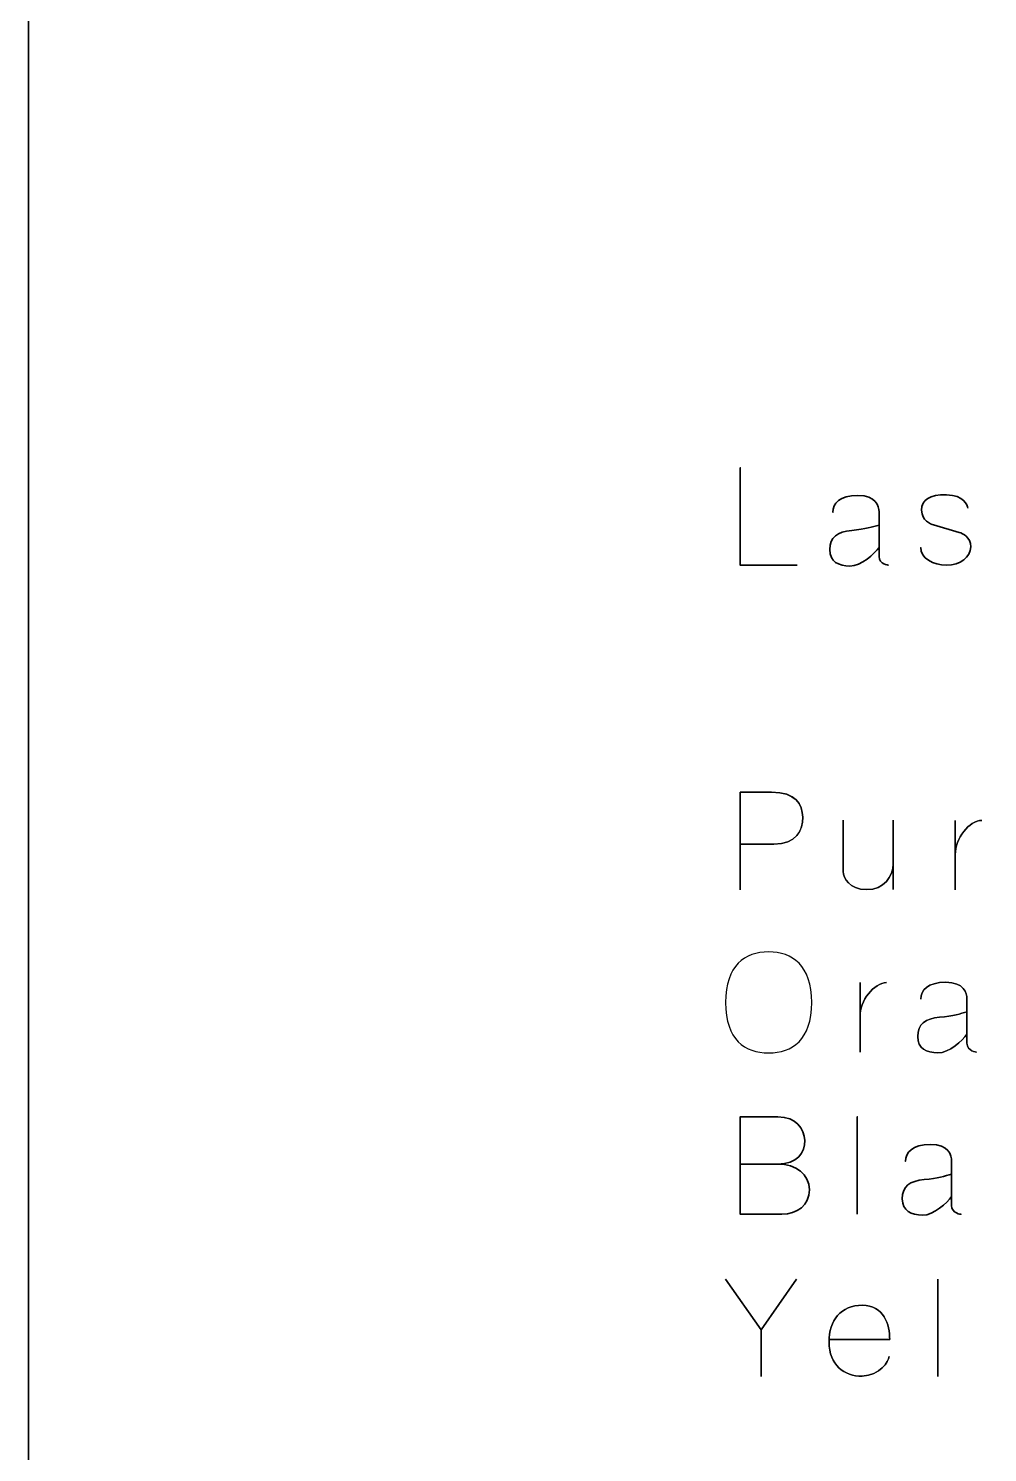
# Model space of a CAD drawing. Header units: inches. Extents: x 15 to 785, y -585 to -15.
# Drawn here: x 15 to 60, y -236.2 to -169.4 of the extents above; entities that cross this region are included whole.
import ezdxf

# ---------------------------------------------------------------- set-up
doc = ezdxf.new("R2010")
doc.units = ezdxf.units.IN
doc.header["$MEASUREMENT"] = 0
doc.layers.add('Layer 1', color=7, linetype='Continuous')

# ---------------------------------------------------------------- blocks, each defined once
blk = doc.blocks.new('block 2')
at = {"layer": 'Layer 1', "color": 179, "lineweight": 35, "true_color": 0x231f20}
blk.add_open_spline([(785, -570), (785, -578.284), (778.285, -585), (770.001, -585), (770.001, -585), (30.001, -585), (30.001, -585), (21.716, -585), (15.001, -578.284), (15.001, -570), (15.001, -570), (15.001, -30), (15.001, -30), (15.001, -21.716), (21.716, -15), (30.001, -15), (30.001, -15), (770.001, -15), (770.001, -15), (778.285, -15), (785, -21.716), (785, -30), (785, -30), (785, -570), (785, -570)], degree=3, knots=[0, 0, 0, 0, 1, 1, 1, 2, 2, 2, 3, 3, 3, 4, 4, 4, 5, 5, 5, 6, 6, 6, 7, 7, 7, 8, 8, 8, 8], dxfattribs=at)

msp = doc.modelspace()

# ---------------------------------------------------------------- linework, layer by layer
at = {"layer": 'Layer 1', "color": 179, "lineweight": 35, "true_color": 0x231f20}
for points, knots in [([(51.083, -194.575), (51.083, -194.575), (48.409, -194.575), (48.409, -194.575), (48.409, -194.575), (48.409, -189.995), (48.409, -189.995), (48.409, -189.995), (48.409, -194.575), (48.409, -194.575), (48.409, -194.575), (51.083, -194.575), (51.083, -194.575)], [0, 0, 0, 0, 1, 1, 1, 2, 2, 2, 3, 3, 3, 4, 4, 4, 4]), ([(55.375, -194.575), (55.375, -194.575), (54.924, -194.543), (54.924, -194.162), (54.924, -194.162), (54.924, -192.072), (54.924, -192.072), (54.924, -191.805), (54.791, -191.297), (53.933, -191.297), (53.076, -191.297), (52.758, -191.685), (52.758, -192.085), (52.758, -191.685), (53.076, -191.297), (53.933, -191.297), (54.791, -191.297), (54.924, -191.805), (54.924, -192.072), (54.924, -192.072), (54.924, -194.162), (54.924, -194.162), (54.924, -194.543), (55.375, -194.575), (55.375, -194.575)], [0, 0, 0, 0, 1, 1, 1, 2, 2, 2, 3, 3, 3, 4, 4, 4, 5, 5, 5, 6, 6, 6, 7, 7, 7, 8, 8, 8, 8]), ([(59.09, -191.901), (59.103, -191.742), (58.893, -191.297), (58.093, -191.265), (57.292, -191.246), (56.924, -191.5), (56.924, -191.989), (56.924, -192.485), (57.337, -192.637), (57.489, -192.682), (57.489, -192.682), (58.69, -193.037), (58.69, -193.037), (58.848, -193.076), (59.229, -193.247), (59.229, -193.717), (59.229, -194.187), (58.728, -194.575), (58.093, -194.575), (57.457, -194.575), (56.879, -194.238), (56.879, -193.743), (56.879, -194.238), (57.457, -194.575), (58.093, -194.575), (58.728, -194.575), (59.229, -194.187), (59.229, -193.717), (59.229, -193.247), (58.848, -193.076), (58.69, -193.037), (58.69, -193.037), (57.489, -192.682), (57.489, -192.682), (57.337, -192.637), (56.924, -192.485), (56.924, -191.989), (56.924, -191.5), (57.292, -191.246), (58.093, -191.265), (58.893, -191.297), (59.103, -191.742), (59.09, -191.901)], [0, 0, 0, 0, 1, 1, 1, 2, 2, 2, 3, 3, 3, 4, 4, 4, 5, 5, 5, 6, 6, 6, 7, 7, 7, 8, 8, 8, 9, 9, 9, 10, 10, 10, 11, 11, 11, 12, 12, 12, 13, 13, 13, 14, 14, 14, 14]), ([(54.924, -193.743), (54.734, -194.016), (54.08, -194.632), (53.559, -194.613), (53.031, -194.594), (52.612, -194.429), (52.612, -193.844), (52.612, -193.253), (52.968, -193.006), (53.641, -192.942), (54.308, -192.879), (54.607, -192.777), (54.924, -192.688), (54.607, -192.777), (54.308, -192.879), (53.641, -192.942), (52.968, -193.006), (52.612, -193.253), (52.612, -193.844), (52.612, -194.429), (53.031, -194.594), (53.559, -194.613), (54.08, -194.632), (54.734, -194.016), (54.924, -193.743)], [0, 0, 0, 0, 1, 1, 1, 2, 2, 2, 3, 3, 3, 4, 4, 4, 5, 5, 5, 6, 6, 6, 7, 7, 7, 8, 8, 8, 8]), ([(48.409, -222.698), (48.409, -222.698), (50.168, -222.698), (50.168, -222.698), (51.083, -222.698), (51.458, -222.145), (51.439, -221.593), (51.413, -221.04), (51.026, -220.475), (50.181, -220.475), (50.181, -220.475), (48.409, -220.475), (48.409, -220.475), (48.409, -220.475), (48.409, -225.055), (48.409, -225.055), (48.409, -225.055), (50.359, -225.055), (50.359, -225.055), (51.083, -225.055), (51.655, -224.623), (51.655, -223.899), (51.642, -223.174), (51.038, -222.698), (50.168, -222.698), (51.038, -222.698), (51.642, -223.174), (51.655, -223.899), (51.655, -224.623), (51.083, -225.055), (50.359, -225.055), (50.359, -225.055), (48.409, -225.055), (48.409, -225.055), (48.409, -225.055), (48.409, -220.475), (48.409, -220.475), (48.409, -220.475), (50.181, -220.475), (50.181, -220.475), (51.026, -220.475), (51.413, -221.04), (51.439, -221.593), (51.458, -222.145), (51.083, -222.698), (50.168, -222.698), (50.168, -222.698), (48.409, -222.698), (48.409, -222.698)], [0, 0, 0, 0, 1, 1, 1, 2, 2, 2, 3, 3, 3, 4, 4, 4, 5, 5, 5, 6, 6, 6, 7, 7, 7, 8, 8, 8, 9, 9, 9, 10, 10, 10, 11, 11, 11, 12, 12, 12, 13, 13, 13, 14, 14, 14, 15, 15, 15, 16, 16, 16, 16]), ([(53.901, -225.055), (53.901, -225.055), (53.901, -220.475), (53.901, -220.475), (53.901, -220.475), (53.901, -225.055), (53.901, -225.055)], [0, 0, 0, 0, 1, 1, 1, 2, 2, 2, 2]), ([(58.328, -224.642), (58.328, -224.642), (58.328, -222.552), (58.328, -222.552), (58.328, -222.285), (58.195, -221.777), (57.337, -221.777), (56.479, -221.777), (56.162, -222.165), (56.162, -222.565), (56.162, -222.165), (56.479, -221.777), (57.337, -221.777), (58.195, -221.777), (58.328, -222.285), (58.328, -222.552), (58.328, -222.552), (58.328, -224.642), (58.328, -224.642), (58.328, -225.023), (58.779, -225.055), (58.779, -225.055), (58.779, -225.055), (58.328, -225.023), (58.328, -224.642)], [0, 0, 0, 0, 1, 1, 1, 2, 2, 2, 3, 3, 3, 4, 4, 4, 5, 5, 5, 6, 6, 6, 7, 7, 7, 8, 8, 8, 8]), ([(56.962, -225.093), (56.435, -225.074), (56.016, -224.909), (56.016, -224.324), (56.016, -223.733), (56.372, -223.486), (57.045, -223.422), (57.712, -223.359), (58.01, -223.257), (58.328, -223.168), (58.01, -223.257), (57.712, -223.359), (57.045, -223.422), (56.372, -223.486), (56.016, -223.733), (56.016, -224.324), (56.016, -224.909), (56.435, -225.074), (56.962, -225.093), (57.483, -225.112), (58.137, -224.496), (58.328, -224.222), (58.137, -224.496), (57.483, -225.112), (56.962, -225.093)], [0, 0, 0, 0, 1, 1, 1, 2, 2, 2, 3, 3, 3, 4, 4, 4, 5, 5, 5, 6, 6, 6, 7, 7, 7, 8, 8, 8, 8])]:
    msp.add_open_spline(points, degree=3, knots=knots, dxfattribs=at)
at = {"layer": 'Layer 1', "color": 225, "lineweight": 25, "true_color": 0xa54686}
for points, knots in [([(48.409, -209.815), (48.409, -209.815), (48.409, -205.235), (48.409, -205.235), (48.409, -205.235), (49.87, -205.235), (49.87, -205.235), (51.045, -205.235), (51.312, -205.794), (51.343, -206.41), (51.369, -207.026), (51.038, -207.668), (49.99, -207.668), (49.99, -207.668), (48.409, -207.668), (48.409, -207.668), (48.409, -207.668), (49.99, -207.668), (49.99, -207.668), (51.019, -207.668), (51.369, -207.026), (51.343, -206.41), (51.312, -205.794), (51.032, -205.235), (49.87, -205.235), (49.87, -205.235), (48.409, -205.235), (48.409, -205.235), (48.409, -205.235), (48.409, -209.815), (48.409, -209.815)], [0, 0, 0, 0, 1, 1, 1, 2, 2, 2, 3, 3, 3, 4, 4, 4, 5, 5, 5, 6, 6, 6, 7, 7, 7, 8, 8, 8, 9, 9, 9, 10, 10, 10, 10]), ([(53.241, -208.964), (53.241, -209.256), (53.533, -209.802), (54.34, -209.808), (55.153, -209.815), (55.585, -209.186), (55.585, -208.602), (55.585, -209.186), (55.153, -209.815), (54.34, -209.808), (53.533, -209.802), (53.241, -209.256), (53.241, -208.964), (53.241, -208.672), (53.241, -206.543), (53.241, -206.543), (53.241, -206.543), (53.241, -208.672), (53.241, -208.964)], [0, 0, 0, 0, 1, 1, 1, 2, 2, 2, 3, 3, 3, 4, 4, 4, 5, 5, 5, 6, 6, 6, 6]), ([(55.585, -209.808), (55.585, -209.808), (55.585, -206.543), (55.585, -206.543), (55.585, -206.543), (55.585, -209.808), (55.585, -209.808)], [0, 0, 0, 0, 1, 1, 1, 2, 2, 2, 2]), ([(58.505, -208.151), (58.486, -207.42), (59.16, -206.55), (59.75, -206.556), (59.16, -206.55), (58.486, -207.42), (58.505, -208.151)], [0, 0, 0, 0, 1, 1, 1, 2, 2, 2, 2]), ([(58.505, -209.815), (58.505, -209.815), (58.505, -206.556), (58.505, -206.556), (58.505, -206.556), (58.505, -209.815), (58.505, -209.815)], [0, 0, 0, 0, 1, 1, 1, 2, 2, 2, 2])]:
    msp.add_open_spline(points, degree=3, knots=knots, dxfattribs=at)
at = {"layer": 'Layer 1', "color": 30, "lineweight": 25, "true_color": 0xf5821f}
for points, knots in [([(47.723, -215.11), (47.723, -213.357), (48.631, -212.734), (49.743, -212.734), (50.854, -212.734), (51.763, -213.357), (51.763, -215.11), (51.763, -216.863), (50.854, -217.473), (49.743, -217.473), (48.631, -217.473), (47.723, -216.863), (47.723, -215.11)], [0, 0, 0, 0, 1, 1, 1, 2, 2, 2, 3, 3, 3, 4, 4, 4, 4]), ([(47.723, -215.11), (47.723, -213.357), (48.631, -212.734), (49.743, -212.734), (50.854, -212.734), (51.763, -213.357), (51.763, -215.11), (51.763, -216.863), (50.854, -217.473), (49.743, -217.473), (48.631, -217.473), (47.723, -216.863), (47.723, -215.11)], [0, 0, 0, 0, 1, 1, 1, 2, 2, 2, 3, 3, 3, 4, 4, 4, 4]), ([(54.035, -215.77), (54.016, -215.04), (54.689, -214.17), (55.28, -214.176), (54.689, -214.17), (54.016, -215.04), (54.035, -215.77)], [0, 0, 0, 0, 1, 1, 1, 2, 2, 2, 2]), ([(54.035, -217.435), (54.035, -217.435), (54.035, -214.176), (54.035, -214.176), (54.035, -214.176), (54.035, -217.435), (54.035, -217.435)], [0, 0, 0, 0, 1, 1, 1, 2, 2, 2, 2]), ([(59.052, -217.022), (59.052, -217.022), (59.052, -214.932), (59.052, -214.932), (59.052, -214.665), (58.918, -214.157), (58.061, -214.157), (57.203, -214.157), (56.886, -214.545), (56.886, -214.945), (56.886, -214.545), (57.203, -214.157), (58.061, -214.157), (58.918, -214.157), (59.052, -214.665), (59.052, -214.932), (59.052, -214.932), (59.052, -217.022), (59.052, -217.022), (59.052, -217.403), (59.503, -217.435), (59.503, -217.435), (59.503, -217.435), (59.052, -217.403), (59.052, -217.022)], [0, 0, 0, 0, 1, 1, 1, 2, 2, 2, 3, 3, 3, 4, 4, 4, 5, 5, 5, 6, 6, 6, 7, 7, 7, 8, 8, 8, 8]), ([(57.686, -217.473), (57.159, -217.454), (56.74, -217.289), (56.74, -216.704), (56.74, -216.113), (57.095, -215.866), (57.769, -215.802), (58.436, -215.739), (58.734, -215.637), (59.052, -215.548), (58.734, -215.637), (58.436, -215.739), (57.769, -215.802), (57.095, -215.866), (56.74, -216.113), (56.74, -216.704), (56.74, -217.289), (57.159, -217.454), (57.686, -217.473), (58.207, -217.492), (58.861, -216.876), (59.052, -216.602), (58.861, -216.876), (58.207, -217.492), (57.686, -217.473)], [0, 0, 0, 0, 1, 1, 1, 2, 2, 2, 3, 3, 3, 4, 4, 4, 5, 5, 5, 6, 6, 6, 7, 7, 7, 8, 8, 8, 8])]:
    msp.add_open_spline(points, degree=3, knots=knots, dxfattribs=at)
at = {"layer": 'Layer 1', "color": 2, "lineweight": 25, "true_color": 0xfff100}
for points, knots in [([(49.387, -230.471), (49.387, -230.471), (51.051, -228.095), (51.051, -228.095), (51.051, -228.095), (49.387, -230.471), (49.387, -230.471), (49.387, -230.471), (47.723, -228.095), (47.723, -228.095), (47.723, -228.095), (49.387, -230.471), (49.387, -230.471), (49.387, -230.471), (49.387, -232.675), (49.387, -232.675), (49.387, -232.675), (49.387, -230.471), (49.387, -230.471)], [0, 0, 0, 0, 1, 1, 1, 2, 2, 2, 3, 3, 3, 4, 4, 4, 5, 5, 5, 6, 6, 6, 6]), ([(57.68, -232.675), (57.68, -232.675), (57.68, -228.095), (57.68, -228.095), (57.68, -228.095), (57.68, -232.675), (57.68, -232.675)], [0, 0, 0, 0, 1, 1, 1, 2, 2, 2, 2]), ([(52.587, -230.934), (52.587, -230.934), (55.426, -230.934), (55.426, -230.934), (55.426, -230.229), (55.147, -229.327), (54.137, -229.327), (53.133, -229.327), (52.581, -230.013), (52.581, -231.061), (52.581, -232.116), (53.292, -232.675), (54.137, -232.649), (54.988, -232.624), (55.356, -231.963), (55.401, -231.728), (55.356, -231.963), (54.988, -232.624), (54.137, -232.649), (53.292, -232.675), (52.581, -232.116), (52.581, -231.061), (52.581, -230.013), (53.133, -229.327), (54.137, -229.327), (55.147, -229.327), (55.426, -230.229), (55.426, -230.934), (55.426, -230.934), (52.587, -230.934), (52.587, -230.934)], [0, 0, 0, 0, 1, 1, 1, 2, 2, 2, 3, 3, 3, 4, 4, 4, 5, 5, 5, 6, 6, 6, 7, 7, 7, 8, 8, 8, 9, 9, 9, 10, 10, 10, 10])]:
    msp.add_open_spline(points, degree=3, knots=knots, dxfattribs=at)

# ---------------------------------------------------------------- block references
at = {"layer": 'Layer 1'}
msp.add_blockref('block 2', (0, 0), dxfattribs=at)

doc.saveas('drawing.dxf')
